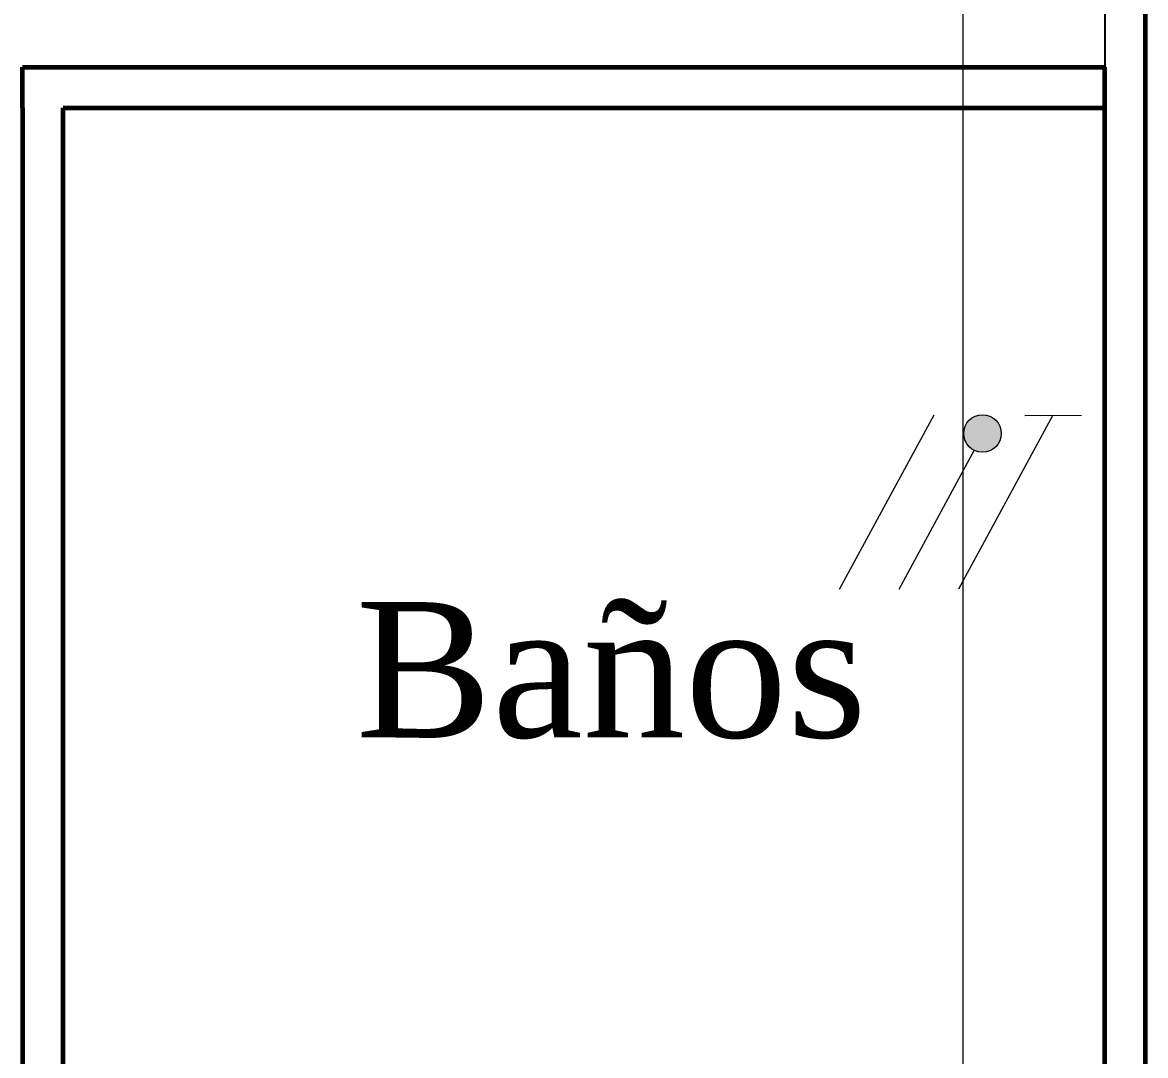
# Model space of a CAD drawing. Header units: metres. Extents: x 29 to 562, y -33 to 369.
# Drawn here: x 300.215 to 304.365, y 186.696 to 190.514 of the extents above; entities that cross this region are included whole.
import ezdxf

# ---------------------------------------------------------------- set-up
doc = ezdxf.new("R2010")
doc.units = ezdxf.units.M
doc.header["$LTSCALE"] = 2
for name, color, linetype, lineweight in [('A-WALL', 7, 'Continuous', 60), ('Alambrado', 7, 'Continuous', 9), ('S-WALL', 7, 'Continuous', 60), ('Tuberia', 1, 'Continuous', 9)]:
    doc.layers.add(name, color=color, linetype=linetype, lineweight=lineweight)
doc.layers.add('S-PLAT', color=7, linetype='Continuous')
doc.styles.get("Standard").update_dxf_attribs({"font": 'arial.ttf'})

msp = doc.modelspace()

# ---------------------------------------------------------------- hatches: boundary and pattern name
at = {"layer": 'Alambrado', "linetype": 'ByBlock'}
h = msp.add_hatch(color=256, dxfattribs=at)
h.dxf.hatch_style = 1
edge = h.paths.add_edge_path()
edge.add_arc((303.7619, 188.9949), 0.0694, 0, 360)

# ---------------------------------------------------------------- linework, layer by layer
at = {"layer": 'A-WALL'}
msp.add_line((304.3645, 176.4688), (304.3645, 215.4688), dxfattribs=at)
at = {"layer": 'Alambrado', "linetype": 'ByBlock'}
for points in [[(303.5819, 189.0628), (303.2324, 188.4177)], [(304.0218, 189.0621), (303.6736, 188.4194)], [(303.918, 189.0617), (304.1282, 189.0625)], [(303.7315, 188.9326), (303.453, 188.4185)]]:
    msp.add_lwpolyline(points, dxfattribs=at)
msp.add_circle((303.7619, 188.9949), 0.0694, dxfattribs=at)
at = {"layer": 'S-PLAT'}
msp.add_line((304.2145, 203.4688), (304.2145, 187.4688), dxfattribs=at)
at = {"layer": 'S-WALL'}
for p, q in [((300.2145, 190.1988), (300.2145, 190.3488)), ((300.2145, 190.3488), (304.2145, 190.3488)), ((304.2145, 184.6488), (304.2145, 190.3488)), ((300.2145, 190.1988), (300.2145, 185.3488)), ((300.3645, 190.0488), (300.3645, 190.1988)), ((300.3645, 190.1988), (304.2145, 190.1988)), ((300.3645, 185.3375), (300.3645, 190.0488))]:
    msp.add_line(p, q, dxfattribs=at)
at = {"layer": 'Tuberia'}
msp.add_line((303.6905, 184.0968), (303.6905, 204.7269), dxfattribs=at)

# ---------------------------------------------------------------- texts
at = {"insert": (302.3904, 188.3717), "char_height": 0.5, "attachment_point": 2}
msp.add_mtext_dynamic_manual_height_columns('{\\fTimes New Roman|b0|i0|c0|p18;Baños}', width=13.41015, gutter_width=12.5, heights=[0], dxfattribs=at)

doc.saveas('drawing.dxf')
